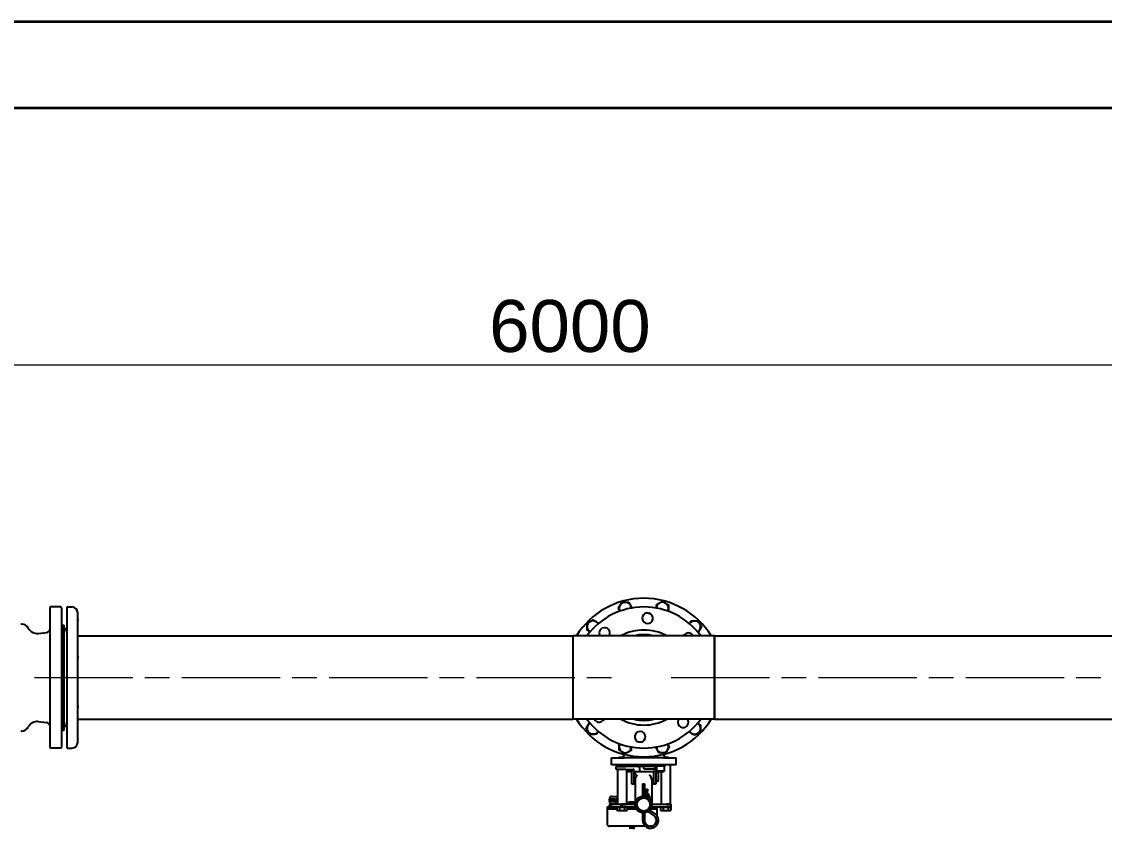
# Model space of a CAD drawing. Header units: millimetres. Extents: x 0 to 14700, y -3 to 10395.
# Drawn here: x 3844 to 6030, y 8766 to 10395 of the extents above; entities that cross this region are included whole.
import ezdxf

# ---------------------------------------------------------------- set-up
doc = ezdxf.new("R2010")
doc.units = ezdxf.units.MM
doc.header["$LTSCALE"] = 35
doc.linetypes.add('CHAIN', pattern=[0.3543, 0.2362, -0.0295, 0.0591, -0.0295])
doc.layers.get('0').update_dxf_attribs({"lineweight": 18})
for name, color, linetype, lineweight in [('Border', 7, 'Continuous', 35), ('Centerline', 7, 'Continuous', 18), ('Dimension', 7, 'Continuous', 18), ('Visible', 7, 'Continuous', 25)]:
    doc.layers.add(name, color=color, linetype=linetype, lineweight=lineweight)
doc.styles.add('Title', font='arial.ttf')
doc.dimstyles.new('Default - Method 2b', dxfattribs={"dimscale": 35, "dimtxt": 3, "dimasz": 2.5, "dimexe": 3, "dimexo": 0.5, "dimgap": 0.7, "dimtad": 0, "dimtoh": 1, "dimdec": 1, "dimrnd": 1e-08, "dimtxsty": 'Title', "dimcen": 0.09, "dimdle": 10, "dimclrd": 256, "dimclre": 256, "dimclrt": 7, "dimadec": 0, "dimazin": 2, "dimtfac": 0.833333, "dimtdec": 1, "dimtmove": 0, "dimatfit": 3, "dimfxl": 1, "dimtolj": 1, "dimlwd": -1, "dimlwe": -1, "dimarcsym": 0})

# ---------------------------------------------------------------- blocks, each defined once
blk = doc.blocks.new('Borders Bigadan Border')
at = {"layer": 'Border'}
for p, q in [((0, 297), (420, 297)), ((415, 292), (20, 292))]:
    blk.add_line(p, q, dxfattribs=at)
blk = doc.blocks.new('*D31')
at = {"layer": 'Defpoints', "color": 0, "transparency": 16777216}
for p in [(7945.1, 9701.9), (1945.1, 8928.8), (7945.1, 8928.8)]:
    blk.add_point(p, dxfattribs=at)
at = {"layer": 'Dimension', "transparency": 16777216}
for p, q in [((1945.1, 8946.3), (1945.1, 9806.9)), ((7945.1, 8946.3), (7945.1, 9806.9)), ((2032.6, 9701.9), (7857.6, 9701.9))]:
    blk.add_line(p, q, dxfattribs=at)
for points in [[(2032.6, 9716.5), (2032.6, 9687.3), (1945.1, 9701.9)], [(7857.6, 9716.5), (7857.6, 9687.3), (7945.1, 9701.9)]]:
    blk.add_solid(points, dxfattribs=at)
at = {"layer": 'Dimension', "color": 7, "transparency": 16777216, "insert": (4788.2, 9726.4), "char_height": 105, "attachment_point": 7, "style": 'Title'}
blk.add_mtext('\\A1;6000', dxfattribs=at)

msp = doc.modelspace()

# ---------------------------------------------------------------- linework, layer by layer
at = {"layer": 'Centerline', "linetype": 'CHAIN', "ltscale": 23.990969}
for p, q in [((3870.08, 9070.27), (5044.77, 9070.27)), ((5155.77, 9070.27), (7803.61, 9070.27))]:
    msp.add_line(p, q, dxfattribs=at)
at = {"layer": 'Visible'}
for p, q in [((3901.59, 8929.27), (3901.59, 9211.27)), ((3923.09, 9212.77), (3903.09, 9212.77)), ((3924.59, 9211.27), (3924.59, 8929.27)), ((3936.09, 8927.77), (3936.09, 9212.77)), ((3936.09, 9212.77), (3945.59, 9212.77)), ((3957.59, 9187.78), (3957.59, 9200.77)), ((3957.59, 9187.78), (3957.59, 9185.61)), ((3957.59, 9113.24), (3957.59, 9185.61)), ((3844.25, 9178.27), (3842.3, 9178.27)), ((3877.42, 9159.37), (3894.41, 9161.12)), ((3927.59, 9175.27), (3924.59, 9177)), ((3927.59, 8964.27), (3927.59, 9176.27)), ((3927.59, 9176.27), (3930.09, 9176.27)), ((3930.09, 8964.27), (3930.09, 9176.27)), ((3957.59, 9154.42), (4957.27, 9154.42)), ((4957.27, 9154.42), (4957.27, 8986.12)), ((4957.59, 8986.12), (4957.59, 9154.42)), ((5243.59, 9154.42), (4957.59, 9154.42)), ((5243.27, 8986.12), (5243.27, 9154.42)), ((5243.27, 9154.42), (7445.11, 9154.42)), ((5243.59, 9154.42), (5243.59, 8986.12)), ((3957.59, 9113.24), (3957.59, 9108.67)), ((3957.59, 9013.52), (3957.59, 9108.67)), ((3957.59, 9013.52), (3957.59, 9009.23)), ((3957.59, 8947.04), (3957.59, 9009.23)), ((3957.59, 8986.12), (4957.27, 8986.12)), ((5243.59, 8986.12), (4957.59, 8986.12)), ((5243.27, 8986.12), (7445.11, 8986.12)), ((3877.42, 8981.16), (3894.41, 8979.41)), ((3927.59, 8965.27), (3924.59, 8963.53)), ((3927.59, 8964.27), (3930.09, 8964.27)), ((3844.25, 8962.27), (3842.3, 8962.27)), ((3957.59, 8947.04), (3957.59, 8945.55)), ((3957.59, 8939.77), (3957.59, 8945.55)), ((3923.09, 8927.77), (3903.09, 8927.77)), ((3936.09, 8927.77), (3945.59, 8927.77)), ((5035.59, 8907.77), (5047.2, 8907.77)), ((5035.59, 8894.27), (5035.59, 8907.77)), ((5047.2, 8907.77), (5060.86, 8907.77)), ((5051.47, 8909.27), (5050.4, 8908.19)), ((5062.4, 8908.19), (5050.4, 8908.19)), ((5050.4, 8907.77), (5050.4, 8908.19)), ((5051.47, 8909.27), (5061.32, 8909.27)), ((5140.32, 8907.77), (5060.86, 8907.77)), ((5061.32, 8909.27), (5062.4, 8908.19)), ((5062.4, 8907.77), (5062.4, 8908.19)), ((5140.32, 8907.77), (5153.98, 8907.77)), ((5144.32, 8909.27), (5149.71, 8909.27)), ((5150.79, 8908.19), (5146.7, 8908.19)), ((5149.71, 8909.27), (5150.79, 8908.19)), ((5150.79, 8907.77), (5150.79, 8908.19)), ((5153.98, 8907.77), (5165.59, 8907.77)), ((5165.59, 8894.27), (5165.59, 8907.77)), ((5047.2, 8894.27), (5035.59, 8894.27)), ((5044.4, 8885.77), (5044.4, 8889.77)), ((5045.4, 8890.77), (5064.17, 8890.77)), ((5064.17, 8884.77), (5045.4, 8884.77)), ((5060.86, 8894.27), (5047.2, 8894.27)), ((5047.9, 8894.27), (5047.4, 8893.77)), ((5065.4, 8893.77), (5047.4, 8893.77)), ((5047.4, 8893.77), (5047.4, 8890.77)), ((5047.4, 8884.77), (5047.4, 8814.77)), ((5060.86, 8894.27), (5140.32, 8894.27)), ((5074.25, 8890.77), (5064.17, 8890.77)), ((5064.17, 8884.77), (5074.25, 8884.77)), ((5064.9, 8894.27), (5065.4, 8893.77)), ((5065.4, 8893.77), (5065.4, 8890.77)), ((5143.09, 8893.73), (5065.4, 8893.73)), ((5143.09, 8891.27), (5065.4, 8891.27)), ((5065.4, 8884.77), (5065.4, 8814.77)), ((5065.4, 8880.77), (5075.59, 8880.77)), ((5079.2, 8890.77), (5074.25, 8890.77)), ((5074.25, 8884.77), (5078.4, 8884.77)), ((5074.59, 8890.77), (5074.59, 8891.27)), ((5075.59, 8880.82), (5075.59, 8856.77)), ((5088.49, 8890.77), (5079.2, 8890.77)), ((5079.81, 8884.28), (5079.81, 8880.77)), ((5079.81, 8880.77), (5080.59, 8880.77)), ((5080.59, 8880.77), (5119.53, 8880.77)), ((5080.59, 8880.77), (5086.21, 8871.56)), ((5080.59, 8880.77), (5080.59, 8856.77)), ((5083.59, 8891.27), (5083.59, 8890.77)), ((5088.49, 8890.77), (5091.49, 8890.77)), ((5096.49, 8890.77), (5091.49, 8890.77)), ((5092.49, 8880.77), (5092.49, 8889.77)), ((5100.59, 8890.77), (5096.49, 8890.77)), ((5120.59, 8890.77), (5100.59, 8890.77)), ((5100.59, 8890.77), (5100.59, 8889.77)), ((5100.59, 8885.77), (5100.59, 8889.77)), ((5100.59, 8885.77), (5125.59, 8885.77)), ((5117.59, 8891.27), (5117.59, 8890.77)), ((5124.05, 8880.77), (5119.53, 8880.77)), ((5120.59, 8890.77), (5125.59, 8885.77)), ((5120.59, 8890.77), (5124.59, 8890.77)), ((5120.59, 8858.81), (5120.59, 8879.77)), ((5124.05, 8880.77), (5124.59, 8880.77)), ((5126.59, 8890.77), (5124.59, 8890.77)), ((5125.59, 8885.77), (5125.59, 8889.77)), ((5125.59, 8879.77), (5125.59, 8885.77)), ((5125.59, 8856.77), (5125.59, 8879.77)), ((5128.39, 8878.77), (5125.59, 8878.77)), ((5126.59, 8882.27), (5126.59, 8891.27)), ((5126.59, 8880.77), (5129.59, 8880.77)), ((5141.59, 8881.27), (5127.59, 8881.27)), ((5129.59, 8880.77), (5140.44, 8880.77)), ((5129.59, 8877.57), (5129.59, 8861.97)), ((5135.79, 8880.77), (5135.79, 8814.77)), ((5153.98, 8894.27), (5140.32, 8894.27)), ((5141.09, 8894.27), (5143.09, 8893.73)), ((5142.59, 8882.27), (5142.59, 8891.27)), ((5153.79, 8893.77), (5142.96, 8893.77)), ((5143.09, 8893.73), (5143.09, 8891.27)), ((5153.29, 8894.27), (5153.79, 8893.77)), ((5153.79, 8893.77), (5153.79, 8814.77)), ((5165.59, 8894.27), (5153.98, 8894.27)), ((5077.13, 8855.77), (5076.59, 8855.77)), ((5077.13, 8855.77), (5081.62, 8855.77)), ((5081.62, 8855.77), (5081.59, 8855.77)), ((5081.62, 8855.77), (5083.06, 8855.77)), ((5083.06, 8863.02), (5083.06, 8818.31)), ((5098.06, 8855.65), (5102.06, 8855.65)), ((5098.06, 8855.65), (5098.06, 8830.65)), ((5102.06, 8855.65), (5102.06, 8830.65)), ((5117.06, 8863.02), (5117.06, 8818.32)), ((5117.06, 8855.77), (5119.55, 8855.77)), ((5119.55, 8855.77), (5124.05, 8855.77)), ((5119.57, 8855.77), (5119.55, 8855.77)), ((5120.59, 8856.77), (5120.59, 8858.81)), ((5124.59, 8855.77), (5124.05, 8855.77)), ((5128.39, 8860.77), (5125.59, 8860.77)), ((5096.59, 8832.68), (5096.59, 8832.68)), ((5104.01, 8842.12), (5106.19, 8845.19)), ((5106.19, 8845.19), (5109.46, 8842.88)), ((5107.28, 8839.81), (5109.46, 8842.88)), ((5030.28, 8813.27), (5030.29, 8813.27)), ((5030.28, 8813.27), (5030.28, 8809.27)), ((5030.29, 8813.27), (5030.29, 8809.27)), ((5035.46, 8813.27), (5030.29, 8813.27)), ((5031.29, 8820.27), (5031.29, 8824.27)), ((5031.29, 8824.27), (5032.33, 8824.27)), ((5031.29, 8820.27), (5032.33, 8820.27)), ((5031.53, 8826.27), (5031.53, 8824.27)), ((5031.53, 8820.27), (5031.53, 8816.27)), ((5031.53, 8816.27), (5047.4, 8816.27)), ((5032.28, 8816.27), (5032.28, 8813.27)), ((5032.33, 8824.27), (5032.33, 8820.27)), ((5037.06, 8824.27), (5032.33, 8824.27)), ((5037.06, 8820.27), (5032.33, 8820.27)), ((5035.46, 8813.27), (5035.54, 8813.27)), ((5035.46, 8809.27), (5035.46, 8813.27)), ((5035.53, 8830.27), (5047.4, 8830.27)), ((5035.54, 8814.27), (5053.92, 8814.27)), ((5035.54, 8809.27), (5035.54, 8814.27)), ((5041.8, 8824.27), (5037.06, 8824.27)), ((5041.8, 8820.27), (5037.06, 8820.27)), ((5041.8, 8824.27), (5044.06, 8824.27)), ((5041.8, 8820.27), (5041.8, 8824.27)), ((5041.8, 8820.27), (5044.06, 8820.27)), ((5044.06, 8820.27), (5044.06, 8824.27)), ((5047.4, 8824.27), (5044.06, 8824.27)), ((5047.4, 8820.27), (5044.06, 8820.27)), ((5047.4, 8814.77), (5065.4, 8814.77)), ((5047.9, 8814.27), (5047.4, 8814.77)), ((5056.75, 8814.27), (5053.92, 8814.27)), ((5053.92, 8814.27), (5053.92, 8809.27)), ((5056.75, 8814.27), (5058.87, 8814.27)), ((5056.75, 8809.27), (5056.75, 8814.27)), ((5064.53, 8814.27), (5058.87, 8814.27)), ((5064.53, 8814.27), (5083.06, 8814.27)), ((5064.9, 8814.27), (5065.4, 8814.77)), ((5070.56, 8818.27), (5069.79, 8817.82)), ((5069.79, 8814.77), (5069.79, 8817.82)), ((5071.23, 8814.77), (5069.79, 8814.77)), ((5071.23, 8818.27), (5070.56, 8818.27)), ((5070.56, 8814.77), (5070.56, 8814.27)), ((5075.56, 8818.27), (5071.23, 8818.27)), ((5072.67, 8814.77), (5071.23, 8814.77)), ((5072.67, 8814.77), (5072.67, 8817.82)), ((5075.56, 8814.77), (5072.67, 8814.77)), ((5079.89, 8818.27), (5075.56, 8818.27)), ((5078.45, 8814.77), (5075.56, 8814.77)), ((5078.45, 8814.77), (5078.45, 8817.82)), ((5079.89, 8814.77), (5078.45, 8814.77)), ((5080.56, 8818.27), (5079.89, 8818.27)), ((5081.33, 8814.77), (5079.89, 8814.77)), ((5080.56, 8818.27), (5081.33, 8817.82)), ((5080.56, 8814.77), (5080.56, 8814.27)), ((5081.33, 8814.77), (5081.33, 8817.82)), ((5098.06, 8827.12), (5098.06, 8826.86)), ((5102.06, 8827.12), (5102.06, 8826.86)), ((5104.59, 8830.15), (5104.59, 8830.15)), ((5117.05, 8814.27), (5117.05, 8814.27)), ((5117.06, 8814.27), (5147.26, 8814.27)), ((5135.79, 8814.77), (5153.79, 8814.77)), ((5136.29, 8814.27), (5135.79, 8814.77)), ((5152.92, 8814.27), (5147.26, 8814.27)), ((5152.92, 8814.27), (5155.04, 8814.27)), ((5153.29, 8814.27), (5153.79, 8814.77)), ((5155.04, 8814.27), (5155.04, 8809.27)), ((5026.45, 8804.77), (5046, 8804.77)), ((5026.45, 8804.77), (5026.45, 8774.77)), ((5026.55, 8809.27), (5035.54, 8809.27)), ((5026.55, 8809.27), (5026.55, 8804.77)), ((5035.54, 8809.27), (5050.03, 8809.27)), ((5046, 8808.67), (5046, 8802.57)), ((5046, 8808.67), (5048.6, 8808.67)), ((5047.4, 8801.77), (5046, 8802.57)), ((5047.4, 8808.67), (5047.4, 8809.27)), ((5047.4, 8801.77), (5048.6, 8801.77)), ((5048.6, 8808.67), (5051.2, 8808.67)), ((5048.6, 8801.77), (5056.4, 8801.77)), ((5050.03, 8809.27), (5053.92, 8809.27)), ((5051.2, 8808.67), (5051.2, 8802.57)), ((5051.2, 8808.67), (5056.4, 8808.67)), ((5053.92, 8809.27), (5056.75, 8809.27)), ((5056.4, 8808.67), (5061.59, 8808.67)), ((5056.4, 8801.77), (5064.19, 8801.77)), ((5056.75, 8809.27), (5058.18, 8809.27)), ((5065.22, 8809.27), (5058.18, 8809.27)), ((5061.59, 8808.67), (5064.19, 8808.67)), ((5061.59, 8808.67), (5061.59, 8802.57)), ((5064.19, 8808.67), (5066.79, 8808.67)), ((5064.19, 8801.77), (5065.4, 8801.77)), ((5065.22, 8809.27), (5083.67, 8809.27)), ((5065.4, 8808.67), (5065.4, 8809.27)), ((5065.4, 8801.77), (5066.79, 8802.57)), ((5066.79, 8808.67), (5066.79, 8802.57)), ((5066.79, 8804.77), (5085.64, 8804.77)), ((5098.06, 8800.67), (5098.06, 8800.41)), ((5098.06, 8796.88), (5098.06, 8781.65)), ((5102.06, 8800.67), (5102.06, 8800.41)), ((5102.06, 8796.88), (5102.06, 8781.65)), ((5121, 8791.44), (5109.47, 8799.61)), ((5123.31, 8794.7), (5112.6, 8802.29)), ((5114.48, 8804.77), (5126.65, 8804.77)), ((5116.45, 8809.27), (5125.61, 8809.27)), ((5125.61, 8809.27), (5146.57, 8809.27)), ((5126.55, 8809.27), (5126.55, 8804.77)), ((5126.65, 8804.77), (5126.65, 8791.52)), ((5134.39, 8808.67), (5134.39, 8802.57)), ((5134.39, 8808.67), (5136.99, 8808.67)), ((5135.79, 8801.77), (5134.39, 8802.57)), ((5135.79, 8808.67), (5135.79, 8809.27)), ((5135.79, 8801.77), (5136.99, 8801.77)), ((5136.99, 8808.67), (5139.59, 8808.67)), ((5136.99, 8801.77), (5144.79, 8801.77)), ((5139.59, 8808.67), (5139.59, 8802.57)), ((5139.59, 8808.67), (5144.79, 8808.67)), ((5144.79, 8808.67), (5149.98, 8808.67)), ((5144.79, 8801.77), (5152.58, 8801.77)), ((5153.61, 8809.27), (5146.57, 8809.27)), ((5149.98, 8808.67), (5152.58, 8808.67)), ((5149.98, 8808.67), (5149.98, 8802.57)), ((5152.58, 8808.67), (5155.18, 8808.67)), ((5152.58, 8801.77), (5153.79, 8801.77)), ((5153.61, 8809.27), (5155.04, 8809.27)), ((5153.79, 8808.67), (5153.79, 8809.27)), ((5153.79, 8801.77), (5155.18, 8802.57)), ((5155.18, 8808.67), (5155.18, 8802.57)), ((5103.34, 8769.77), (5031.45, 8769.77)), ((5071.55, 8768.77), (5071.55, 8769.77)), ((5081.55, 8768.77), (5071.55, 8768.77)), ((5072.05, 8768.77), (5072.05, 8766.77)), ((5080.22, 8767.57), (5079.16, 8767.57)), ((5079.16, 8766.77), (5079.16, 8767.57)), ((5080.22, 8767.57), (5080.22, 8766.77)), ((5081.05, 8768.77), (5081.05, 8766.77)), ((5081.55, 8768.77), (5081.55, 8769.77)), ((5115.73, 8769.77), (5112.39, 8769.77)), ((5078.44, 8765.77), (5073.05, 8765.77)), ((5078.44, 8765.77), (5079.5, 8765.77)), ((5080.05, 8765.77), (5079.5, 8765.77))]:
    msp.add_line(p, q, dxfattribs=at)
for radius in [17, 13.5, 13.25]:
    msp.add_circle((5100.06, 8813.77), radius, dxfattribs=at)
for centre, radius, start, end in [((5100.59, 9070.27), 160, 31.73138, 148.26862), ((3903.09, 9211.27), 1.5, 90, 180), ((3923.09, 9211.27), 1.5, 0, 90), ((3945.59, 9200.77), 12, 0, 90), ((5100.59, 9070.27), 142.5, 36.19437, 143.80563), ((5063.06, 9210.32), 12, 150, 209.35427), ((5063.06, 9210.32), 12, 90, 150), ((5063.06, 9210.32), 12, 30, 90), ((5063.06, 9210.32), 12, 0.64573, 30), ((5138.12, 9210.32), 12, 120, 179.35427), ((5138.12, 9210.32), 12, 60, 120), ((5138.12, 9210.32), 12, 0, 60), ((5138.12, 9210.32), 12, 330.64573, 0), ((4998.06, 9172.8), 12, 120, 180), ((4998.06, 9172.8), 12, 60, 120), ((4998.06, 9172.8), 12, 30.64573, 60), ((5108.11, 9190.03), 10.75, 99.32736, 73.48832), ((5203.12, 9172.8), 12, 90, 149.35427), ((5203.12, 9172.8), 12, 30, 90), ((3844.25, 9163.27), 15, 27.20289, 90), ((3875.38, 9179.27), 20, 207.20289, 275.86857), ((3893.59, 9169.07), 8, 275.86857, 0), ((3941.09, 9161.27), 11, 117.03569, 180), ((4998.06, 9172.8), 12, 180, 239.35427), ((5021.22, 9160.27), 10.75, 144.32736, 212.98477), ((5021.22, 9160.27), 10.75, 327.01523, 118.48832), ((5100.59, 9070.27), 96, 61.23044, 118.76956), ((5190.59, 9149.64), 10.75, 54.32736, 153.5974), ((5203.12, 9172.8), 12, 300.64573, 330), ((5203.12, 9172.8), 12, 330, 30), ((5100.59, 9070.27), 160, 153.34832, 153.60927), ((5100.59, 9070.27), 86.5, 76.61397, 103.38603), ((5190.59, 9149.64), 10.75, 26.4026, 28.48832), ((4960.53, 9107.79), 12, 104.18555, 105.79394), ((4960.53, 9107.79), 12, 254.20606, 255.81445), ((4960.53, 9032.74), 12, 104.18555, 105.79394), ((4960.53, 9032.74), 12, 254.20606, 255.81445), ((5100.59, 9070.27), 160, 206.39073, 206.65168), ((5100.59, 9070.27), 160, 211.73138, 328.26862), ((5100.59, 9070.27), 142.5, 216.19437, 323.80563), ((5010.59, 8990.9), 10.75, 206.4026, 208.48832), ((5010.59, 8990.9), 10.75, 234.32736, 333.5974), ((5100.59, 9070.27), 96, 241.23044, 298.76956), ((5100.59, 9070.27), 86.5, 256.61397, 283.38603), ((5179.96, 8980.26), 10.75, 147.01523, 298.48832), ((5179.96, 8980.26), 10.75, 324.32736, 32.98477), ((3844.25, 8977.27), 15, 270, 332.79711), ((3875.38, 8961.27), 20, 84.13143, 152.79711), ((3893.59, 8971.46), 8, 0, 84.13143), ((3941.09, 8979.27), 11, 180, 242.96431), ((4998.06, 8967.74), 12, 150, 210), ((4998.06, 8967.74), 12, 120.64573, 150), ((5203.12, 8967.74), 12, 300, 0), ((5203.12, 8967.74), 12, 0, 59.35427), ((4998.06, 8967.74), 12, 210, 270), ((4998.06, 8967.74), 12, 270, 329.35427), ((5093.07, 8950.5), 10.75, 279.32736, 253.48832), ((5203.12, 8967.74), 12, 210.64573, 240), ((5203.12, 8967.74), 12, 240, 300), ((3903.09, 8929.27), 1.5, 180, 270), ((3923.09, 8929.27), 1.5, 270, 0), ((3945.59, 8939.77), 12, 270, 0), ((5063.06, 8930.21), 12, 150.64573, 180), ((5063.06, 8930.21), 12, 180, 240), ((5063.06, 8930.21), 12, 240, 300), ((5063.06, 8930.21), 12, 300, 359.35427), ((5138.12, 8930.21), 12, 180.64573, 210), ((5138.12, 8930.21), 12, 210, 270), ((5138.12, 8930.21), 12, 270, 330), ((5138.12, 8930.21), 12, 330, 29.35427), ((5051.59, 8917.77), 10, 301.78833, 345.00073), ((5149.59, 8917.77), 10, 194.99927, 270), ((5045.4, 8889.77), 1, 90, 180), ((5045.4, 8885.77), 1, 180, 270), ((5091.49, 8889.77), 1, 0, 90), ((5124.59, 8889.77), 1, 0, 90), ((5124.59, 8879.77), 1, 0, 90), ((5127.59, 8882.27), 1, 180, 270), ((5128.39, 8877.57), 1.2, 0, 90), ((5140.44, 8881.77), 1, 270, 330), ((5141.59, 8882.27), 1, 270, 0), ((5076.59, 8856.77), 1, 180, 270), ((5124.59, 8856.77), 1, 270, 0), ((5128.39, 8861.97), 1.2, 270, 0), ((5108.91, 8838.65), 6, 144.66317, 225.55666), ((5091.04, 8820.43), 19.52, 23.71581, 45.55666), ((5108.91, 8838.65), 2, 144.66317, 225.55666), ((5091.04, 8820.43), 23.52, 5.88317, 45.55666), ((5035.53, 8826.27), 4, 90, 180), ((5091.04, 8820.43), 19.52, 4.3858, 5.7067), ((5091.04, 8820.43), 23.52, 340.94274, 343.22785), ((5114.06, 8781.65), 16, 180, 54.66317), ((5114.06, 8781.65), 12, 180, 54.66317), ((5113.06, 8805.65), 7, 207.69793, 209.74576), ((5113.06, 8805.65), 3, 190.03141, 195.93079), ((5031.45, 8774.77), 5, 180, 270), ((5073.05, 8766.77), 1, 180, 270), ((5080.05, 8766.77), 1, 270, 0)]:
    msp.add_arc(centre, radius, start, end, dxfattribs=at)
for centre, major_axis, ratio, start_param, end_param in [((5119.53, 8879.77), (1.06, 0), 0.9396926, 0.1149202, 1.5707963), ((5119.53, 8879.77), (1.06, 0), 0.9396926, 0, 0.1149202), ((5100.06, 8863.02), (-17, 0), 0.8660254, 5.6645707, 6.2831853), ((5100.06, 8863.02), (17, 0), 0.8660254, 2.4147851, 2.522978), ((5100.06, 8863.02), (17, 0), 0.8660254, 0.6590728, 0.8100722), ((5100.06, 8863.02), (17, 0), 0.8660254, 0.5814451, 0.6590728), ((5100.06, 8863.02), (17, 0), 0.8660254, 0, 0.5814451), ((5119.53, 8856.77), (1.06, 0), 0.9396926, 4.8944784, 6.2831853), ((5100.06, 8818.27), (-17, 0), 0.8660254, 0, 0.000308)]:
    msp.add_ellipse(centre, major_axis=major_axis, ratio=ratio, start_param=start_param, end_param=end_param, dxfattribs=at)
for points, weights in [([(5049.21, 9210.32), (5051.06, 9213.54), (5052.67, 9216.32)], [1, 1.0379548493, 1]), ([(5052.6, 9204.44), (5051.03, 9207.17), (5049.21, 9210.32)], [1.00150945139, 1.03718448774, 1]), ([(5052.67, 9216.32), (5054.28, 9219.11), (5056.13, 9222.32)], [1, 1.0379548493, 1]), ([(5056.13, 9222.32), (5059.85, 9222.32), (5063.06, 9222.32)], [1, 1.0379548493, 1]), ([(5063.06, 9222.32), (5066.28, 9222.32), (5069.99, 9222.32)], [1, 1.0379548493, 1]), ([(5069.99, 9222.32), (5071.85, 9219.11), (5073.45, 9216.32)], [1, 1.0379548493, 1]), ([(5073.45, 9216.32), (5074.96, 9213.71), (5076.68, 9210.74)], [1, 1.03554195474, 1.00451900039]), ([(5126.12, 9217.25), (5129.33, 9219.11), (5132.12, 9220.72)], [1, 1.0379548493, 1]), ([(5126.12, 9210.46), (5126.12, 9213.61), (5126.12, 9217.25)], [1.00150945144, 1.03718448772, 1]), ([(5132.12, 9220.72), (5134.9, 9222.32), (5138.12, 9224.18)], [1, 1.0379548493, 1]), ([(5138.12, 9224.18), (5141.33, 9222.32), (5144.12, 9220.72)], [1, 1.0379548493, 1]), ([(5144.12, 9220.72), (5146.9, 9219.11), (5150.12, 9217.25)], [1, 1.0379548493, 1]), ([(5150.12, 9217.25), (5150.12, 9213.54), (5150.12, 9210.32)], [1, 1.0379548493, 1]), ([(5150.12, 9210.32), (5150.12, 9207.31), (5150.12, 9203.88)], [1, 1.03554195471, 1.00451900043]), ([(4986.06, 9179.72), (4989.28, 9181.58), (4992.06, 9183.19)], [1, 1.0379548493, 1]), ([(4992.06, 9183.19), (4994.84, 9184.8), (4998.06, 9186.65)], [1, 1.0379548493, 1]), ([(4998.06, 9186.65), (5001.28, 9184.8), (5004.06, 9183.19)], [1, 1.0379548493, 1]), ([(5004.06, 9183.19), (5006.67, 9181.68), (5009.64, 9179.97)], [1, 1.03554195476, 1.00451900035]), ([(5192.8, 9178.91), (5194.37, 9181.64), (5196.19, 9184.8)], [1.00150945149, 1.03718448769, 1]), ([(5196.19, 9184.8), (5199.91, 9184.8), (5203.12, 9184.8)], [1, 1.0379548493, 1]), ([(5203.12, 9184.8), (5206.34, 9184.8), (5210.05, 9184.8)], [1, 1.0379548493, 1]), ([(5210.05, 9184.8), (5211.91, 9181.58), (5213.51, 9178.8)], [1, 1.0379548493, 1]), ([(4986.06, 9172.8), (4986.06, 9176.01), (4986.06, 9179.72)], [1, 1.0379548493, 1]), ([(4986.06, 9165.87), (4986.06, 9169.58), (4986.06, 9172.8)], [1, 1.0379548493, 1]), ([(4991.94, 9162.47), (4989.21, 9164.05), (4986.06, 9165.87)], [1.00150945135, 1.03718448776, 1]), ([(5213.51, 9166.8), (5212, 9164.18), (5210.29, 9161.22)], [1, 1.03554195469, 1.00451900047]), ([(5213.51, 9178.8), (5215.12, 9176.01), (5216.98, 9172.8)], [1, 1.0379548493, 1]), ([(5216.98, 9172.8), (5215.12, 9169.58), (5213.51, 9166.8)], [1, 1.0379548493, 1]), ([(4957.27, 9119.79), (4957.43, 9119.79), (4957.59, 9119.79)], [1.01896906722, 1.01893076762, 1.01871695249]), ([(4957.59, 9095.79), (4957.43, 9095.79), (4957.27, 9095.79)], [1.01871695249, 1.01893076762, 1.01896906722]), ([(4957.27, 9044.71), (4957.43, 9044.8), (4957.59, 9044.9)], [1.018923638, 1.01903527572, 1.01891520204]), ([(4957.59, 9020.58), (4957.43, 9020.67), (4957.27, 9020.77)], [1.01891520204, 1.01903527572, 1.018923638]), ([(4984.2, 8967.74), (4986.06, 8970.95), (4987.67, 8973.74)], [1, 1.0379548493, 1]), ([(4987.67, 8961.74), (4986.06, 8964.52), (4984.2, 8967.74)], [1, 1.0379548493, 1]), ([(4987.67, 8973.74), (4989.18, 8976.35), (4990.89, 8979.32)], [1, 1.03554195477, 1.00451900034]), ([(5209.24, 8978.06), (5211.97, 8976.48), (5215.12, 8974.66)], [1.0015094515, 1.03718448769, 1]), ([(5215.12, 8974.66), (5215.12, 8970.95), (5215.12, 8967.74)], [1, 1.0379548493, 1]), ([(5215.12, 8967.74), (5215.12, 8964.52), (5215.12, 8960.81)], [1, 1.0379548493, 1]), ([(4991.13, 8955.74), (4989.28, 8958.95), (4987.67, 8961.74)], [1, 1.0379548493, 1]), ([(4998.06, 8955.74), (4994.84, 8955.74), (4991.13, 8955.74)], [1, 1.0379548493, 1]), ([(5004.99, 8955.74), (5001.28, 8955.74), (4998.06, 8955.74)], [1, 1.0379548493, 1]), ([(5008.38, 8961.62), (5006.81, 8958.89), (5004.99, 8955.74)], [1.00150945136, 1.03718448776, 1]), ([(5197.12, 8957.34), (5194.51, 8958.85), (5191.54, 8960.56)], [1, 1.0355419547, 1.00451900046]), ([(5203.12, 8953.88), (5199.91, 8955.74), (5197.12, 8957.34)], [1, 1.0379548493, 1]), ([(5209.12, 8957.34), (5206.34, 8955.74), (5203.12, 8953.88)], [1, 1.0379548493, 1]), ([(5215.12, 8960.81), (5211.91, 8958.95), (5209.12, 8957.34)], [1, 1.0379548493, 1]), ([(5051.06, 8930.21), (5051.06, 8933.22), (5051.06, 8936.65)], [1, 1.03554195475, 1.00451900038]), ([(5051.06, 8923.28), (5051.06, 8926.99), (5051.06, 8930.21)], [1, 1.0379548493, 1]), ([(5057.06, 8919.81), (5054.28, 8921.42), (5051.06, 8923.28)], [1, 1.0379548493, 1]), ([(5063.06, 8916.35), (5059.85, 8918.21), (5057.06, 8919.81)], [1, 1.0379548493, 1]), ([(5069.06, 8919.81), (5066.28, 8918.21), (5063.06, 8916.35)], [1, 1.0379548493, 1]), ([(5075.06, 8923.28), (5071.85, 8921.42), (5069.06, 8919.81)], [1, 1.0379548493, 1]), ([(5075.06, 8930.07), (5075.06, 8926.92), (5075.06, 8923.28)], [1.0015094514, 1.03718448773, 1]), ([(5127.73, 8924.21), (5126.22, 8926.82), (5124.51, 8929.79)], [1, 1.03554195472, 1.00451900042]), ([(5131.19, 8918.21), (5129.33, 8921.42), (5127.73, 8924.21)], [1, 1.0379548493, 1]), ([(5148.51, 8924.21), (5146.9, 8921.42), (5145.05, 8918.21)], [1, 1.0379548493, 1]), ([(5151.98, 8930.21), (5150.12, 8926.99), (5148.51, 8924.21)], [1, 1.0379548493, 1]), ([(5148.58, 8936.09), (5150.16, 8933.36), (5151.98, 8930.21)], [1.00150945146, 1.03718448771, 1]), ([(5138.12, 8918.21), (5134.9, 8918.21), (5131.19, 8918.21)], [1, 1.0379548493, 1]), ([(5145.05, 8918.21), (5141.33, 8918.21), (5138.12, 8918.21)], [1, 1.0379548493, 1]), ([(5071.23, 8818.27), (5070.56, 8818.27), (5069.79, 8817.82)], [1, 1.0379548493, 1]), ([(5072.67, 8817.82), (5071.9, 8818.27), (5071.23, 8818.27)], [1, 1.0379548493, 1]), ([(5075.56, 8818.27), (5074.22, 8818.27), (5072.67, 8817.82)], [1, 1.0379548493, 1]), ([(5078.45, 8817.82), (5076.9, 8818.27), (5075.56, 8818.27)], [1, 1.0379548493, 1]), ([(5079.89, 8818.27), (5079.22, 8818.27), (5078.45, 8817.82)], [1, 1.0379548493, 1]), ([(5081.33, 8817.82), (5080.56, 8818.27), (5079.89, 8818.27)], [1, 1.0379548493, 1]), ([(5046, 8802.57), (5047.4, 8801.77), (5048.6, 8801.77)], [1, 1.0379548493, 1]), ([(5048.6, 8801.77), (5049.81, 8801.77), (5051.2, 8802.57)], [1, 1.0379548493, 1]), ([(5051.2, 8802.57), (5053.99, 8801.77), (5056.4, 8801.77)], [1, 1.0379548493, 1]), ([(5056.4, 8801.77), (5058.81, 8801.77), (5061.59, 8802.57)], [1, 1.0379548493, 1]), ([(5061.59, 8802.57), (5062.99, 8801.77), (5064.19, 8801.77)], [1, 1.0379548493, 1]), ([(5064.19, 8801.77), (5065.4, 8801.77), (5066.79, 8802.57)], [1, 1.0379548493, 1]), ([(5134.39, 8802.57), (5135.79, 8801.77), (5136.99, 8801.77)], [1, 1.0379548493, 1]), ([(5136.99, 8801.77), (5138.2, 8801.77), (5139.59, 8802.57)], [1, 1.0379548493, 1]), ([(5139.59, 8802.57), (5142.37, 8801.77), (5144.79, 8801.77)], [1, 1.0379548493, 1]), ([(5144.79, 8801.77), (5147.2, 8801.77), (5149.98, 8802.57)], [1, 1.0379548493, 1]), ([(5149.98, 8802.57), (5151.37, 8801.77), (5152.58, 8801.77)], [1, 1.0379548493, 1]), ([(5152.58, 8801.77), (5153.79, 8801.77), (5155.18, 8802.57)], [1, 1.0379548493, 1])]:
    msp.add_rational_spline(points, weights, degree=2, dxfattribs=at)
for points, knots in [([(3957.59, 9185.61), (3957.59, 9185.82), (3957.59, 9186.01), (3957.59, 9186.72), (3957.59, 9187.14), (3957.59, 9187.58), (3957.59, 9187.69), (3957.59, 9187.78)], [-2.19527918, -2.19527918, -2.19527918, -2.19527918, -2.09934923, -2.09934923, -1.8229843, -1.8229843, -1.70977025, -1.70977025, -1.70977025, -1.70977025]), ([(5106.37, 9200.64), (5106.68, 9200.69), (5107, 9200.73), (5108.24, 9200.82), (5109.16, 9200.77), (5110.44, 9200.53), (5110.8, 9200.44), (5111.16, 9200.34)], [-2.19527918, -2.19527918, -2.19527918, -2.19527918, -2.09934923, -2.09934923, -1.8229843, -1.8229843, -1.70977025, -1.70977025, -1.70977025, -1.70977025]), ([(5012.49, 9166.54), (5012.67, 9166.8), (5012.87, 9167.05), (5013.68, 9167.99), (5014.37, 9168.6), (5015.44, 9169.34), (5015.76, 9169.54), (5016.09, 9169.72)], [-2.19527918, -2.19527918, -2.19527918, -2.19527918, -2.09934923, -2.09934923, -1.8229843, -1.8229843, -1.70977025, -1.70977025, -1.70977025, -1.70977025]), ([(5196.86, 9158.37), (5197.12, 9158.18), (5197.37, 9157.98), (5198.31, 9157.17), (5198.93, 9156.49), (5199.67, 9155.42), (5199.86, 9155.09), (5200.04, 9154.76)], [-2.19527918, -2.19527918, -2.19527918, -2.19527918, -2.09934923, -2.09934923, -1.8229843, -1.8229843, -1.70977025, -1.70977025, -1.70977025, -1.70977025]), ([(3957.59, 9108.67), (3957.59, 9108.99), (3957.59, 9109.31), (3957.59, 9110.53), (3957.59, 9111.41), (3957.59, 9112.58), (3957.59, 9112.92), (3957.59, 9113.24)], [-2.19527918, -2.19527918, -2.19527918, -2.19527918, -2.09934923, -2.09934923, -1.8229843, -1.8229843, -1.70977025, -1.70977025, -1.70977025, -1.70977025]), ([(3957.59, 9009.23), (3957.59, 9009.48), (3957.59, 9009.73), (3957.59, 9010.75), (3957.59, 9011.58), (3957.59, 9012.8), (3957.59, 9013.16), (3957.59, 9013.52)], [-2.19527918, -2.19527918, -2.19527918, -2.19527918, -2.09934923, -2.09934923, -1.8229843, -1.8229843, -1.70977025, -1.70977025, -1.70977025, -1.70977025]), ([(5004.32, 8982.16), (5004.06, 8982.35), (5003.81, 8982.55), (5002.87, 8983.36), (5002.25, 8984.05), (5001.52, 8985.12), (5001.32, 8985.44), (5001.14, 8985.77)], [-2.19527918, -2.19527918, -2.19527918, -2.19527918, -2.09934923, -2.09934923, -1.8229843, -1.8229843, -1.70977025, -1.70977025, -1.70977025, -1.70977025]), ([(5188.69, 8973.99), (5188.51, 8973.74), (5188.31, 8973.48), (5187.5, 8972.54), (5186.81, 8971.93), (5185.74, 8971.19), (5185.42, 8970.99), (5185.09, 8970.81)], [-2.19527918, -2.19527918, -2.19527918, -2.19527918, -2.09934923, -2.09934923, -1.8229843, -1.8229843, -1.70977025, -1.70977025, -1.70977025, -1.70977025]), ([(3957.59, 8945.55), (3957.59, 8945.57), (3957.59, 8945.62), (3957.59, 8945.84), (3957.59, 8946.12), (3957.59, 8946.67), (3957.59, 8946.85), (3957.59, 8947.04)], [-2.19527918, -2.19527918, -2.19527918, -2.19527918, -2.09934923, -2.09934923, -1.8229843, -1.8229843, -1.70977025, -1.70977025, -1.70977025, -1.70977025]), ([(5094.81, 8939.89), (5094.5, 8939.84), (5094.18, 8939.8), (5092.95, 8939.71), (5092.02, 8939.76), (5090.74, 8940), (5090.38, 8940.09), (5090.02, 8940.19)], [-2.19527918, -2.19527918, -2.19527918, -2.19527918, -2.09934923, -2.09934923, -1.8229843, -1.8229843, -1.70977025, -1.70977025, -1.70977025, -1.70977025]), ([(5075.74, 8881.23), (5075.72, 8881.2), (5075.7, 8881.17), (5075.62, 8881), (5075.59, 8880.88), (5075.59, 8880.82)], [1.06544611, 1.06544611, 1.06544611, 1.06544611, 1.081933268, 1.081933268, 1.155558978, 1.155558978, 1.155558978, 1.155558978]), ([(5079.2, 8885.66), (5079.18, 8885.68), (5079.16, 8885.7), (5079.14, 8885.71), (5079.13, 8885.73), (5079.11, 8885.75), (5079.09, 8885.77)], [-0.014311058, -0.014311058, -0.014311058, -0.014311058, -0.006933725, -0.006933725, -0.006933725, 0.000525795, 0.000525795, 0.000525795, 0.000525795]), ([(5079.81, 8884.28), (5079.81, 8884.42), (5079.79, 8884.57), (5079.72, 8884.81), (5079.68, 8884.95), (5079.55, 8885.21), (5079.49, 8885.31), (5079.33, 8885.53), (5079.25, 8885.62), (5079.2, 8885.66)], [0.00000101, 0.00000101, 0.00000101, 0.00000101, 0.0441239, 0.0441239, 0.0749422, 0.0749422, 0.09602402, 0.09602402, 0.12244555, 0.12244555, 0.12244555, 0.12244555]), ([(5125.59, 8879.77), (5125.59, 8879.77), (5125.59, 8879.77), (5125.59, 8879.81), (5125.6, 8879.9), (5125.63, 8880.04), (5125.67, 8880.17), (5125.76, 8880.34), (5125.92, 8880.53), (5126.21, 8880.71), (5126.46, 8880.77), (5126.59, 8880.77)], [-0.50977811, -0.50977811, -0.50977811, -0.50977811, -0.5087134, -0.5087134, -0.45784206, -0.40697072, -0.35609938, -0.30522804, -0.20348536, -0.10174268, 0, 0, 0, 0]), ([(5083.06, 8813.76), (5083.06, 8813.86), (5083.06, 8814.59), (5083.06, 8816.71), (5083.06, 8817.43), (5083.06, 8818.27)], [0, 0, 0, 0, 1.2492791, 1.2492791, 1.7473315, 1.7473315, 1.7473315, 1.7473315]), ([(5117.06, 8818.27), (5117.06, 8816.52), (5117.06, 8815.27), (5117.06, 8814.11), (5117.06, 8813.86), (5117.06, 8813.77)], [0, 0, 0, 0, 1.0559692, 1.0559692, 1.747094, 1.747094, 1.747094, 1.747094]), ([(5078.44, 8765.77), (5078.53, 8765.77), (5078.63, 8765.79), (5078.8, 8765.89), (5078.89, 8765.97), (5079.01, 8766.15), (5079.07, 8766.27), (5079.14, 8766.5), (5079.16, 8766.64), (5079.16, 8766.77)], [0.45045907, 0.45045907, 0.45045907, 0.45045907, 0.48853329, 0.48853329, 0.52604682, 0.52604682, 0.56314103, 0.56314103, 0.59996823, 0.59996823, 0.59996823, 0.59996823]), ([(5080.22, 8766.77), (5080.22, 8766.64), (5080.2, 8766.5), (5080.13, 8766.27), (5080.07, 8766.15), (5079.95, 8765.97), (5079.86, 8765.89), (5079.69, 8765.79), (5079.59, 8765.77), (5079.5, 8765.77)], [0, 0, 0, 0, 0.0368272, 0.0368272, 0.07392141, 0.07392141, 0.11143494, 0.11143494, 0.14950916, 0.14950916, 0.14950916, 0.14950916])]:
    msp.add_open_spline(points, degree=3, knots=knots, dxfattribs=at)
msp.add_open_spline([(5076.19, 8881.77), (5076, 8881.59), (5075.84, 8881.4), (5075.74, 8881.23)], degree=3, dxfattribs=at)

# ---------------------------------------------------------------- block references
at = {"xscale": 35, "yscale": 35, "zscale": 35}
msp.add_blockref('Borders Bigadan Border', (0, 0), dxfattribs=at)

# ---------------------------------------------------------------- dimensions: what is measured, and where the dimension line sits
at = {"layer": 'Dimension'}
dim = msp.add_linear_dim(base=(7945.11, 9701.87), p1=(1945.11, 8928.77), p2=(7945.11, 8928.77), dimstyle='Default - Method 2b', override={"dimgap": 0.7, "dimtad": 1, "dimtoh": 0, "dimdec": 1, "dimtol": 0, "dimlim": 0, "dimtp": 0, "dimtm": 0, "dimtdec": 1, "dimtofl": 0, "dimatfit": 1}, dxfattribs=at)
dim.commit()
dim.dimension.update_dxf_attribs({"geometry": '*D31', "text_midpoint": (4945.11, 9701.87), "dimtype": 160})

doc.saveas('drawing.dxf')
